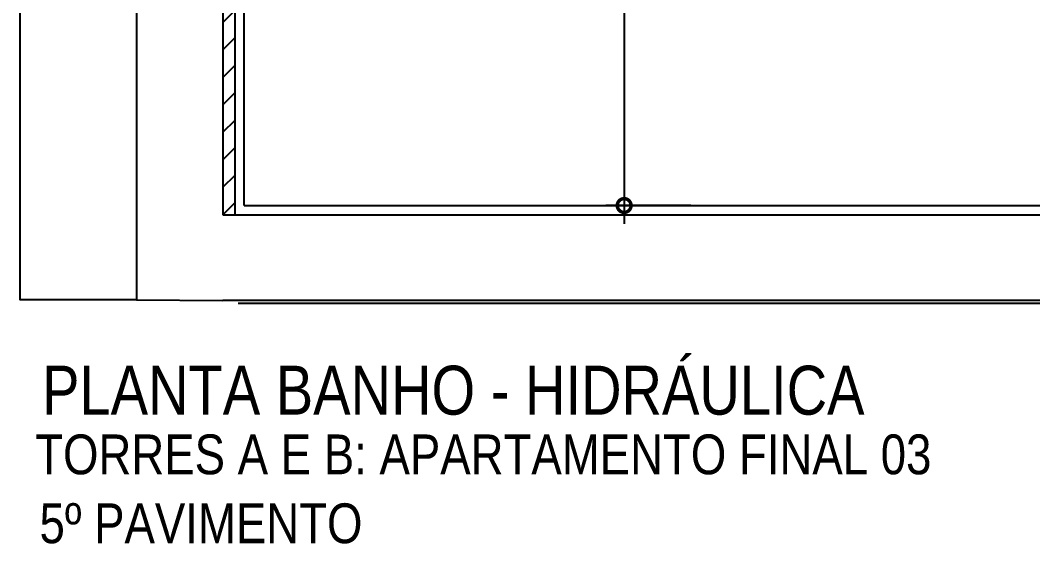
# Model space of a CAD drawing. Header units: metres. Extents: x 3 to 168, y -142 to 28.
# Drawn here: x 70.064 to 71.718, y -80.886 to -80.031 of the extents above; entities that cross this region are included whole.
import ezdxf

# ---------------------------------------------------------------- set-up
doc = ezdxf.new("R2010")
doc.units = ezdxf.units.M
for name, color, linetype in [('ARQ-ALV ACAB', 4, 'Continuous'), ('ARQ-ALV OSSO', 5, 'Continuous'), ('ARQ-DIM', 2, 'Continuous'), ('ARQ-ENCH', 1, 'Continuous'), ('ARQ-TXT', 2, 'Continuous')]:
    doc.layers.add(name, color=color, linetype=linetype)
doc.styles.add('Adesa', font='ARIALN.TTF')
doc.dimstyles.new('ADESA 1-0025', dxfattribs={"dimtxt": 0.05, "dimasz": 0.045, "dimexe": 0.03, "dimexo": 0.04, "dimgap": 0.02, "dimtad": 1, "dimtoh": 1, "dimdec": 0, "dimlfac": 100, "dimzin": 4, "dimtxsty": 'Adesa', "dimblk": 'DOTSMALL', "dimcen": 1, "dimdle": 0.03, "dimclrd": 1, "dimclre": 1, "dimclrt": 256, "dimazin": 1, "dimtm": 1e-09, "dimtfac": 1, "dimtdec": 0, "dimtix": 1, "dimtmove": 2, "dimatfit": 0, "dimldrblk": 'DOTSMALL', "dimfxl": 0.8, "dimtvp": 2, "dimtolj": 1, "dimtzin": 0, "dimarcsym": 0})

# ---------------------------------------------------------------- blocks, each defined once
blk = doc.blocks.new('_DotSmall')
at = {"color": 0, "linetype": 'ByBlock', "const_width": 0.5}
blk.add_lwpolyline([(-0.0625, 0, 1), (0.0625, 0, 1)], format="xyb", close=True, dxfattribs=at)
blk = doc.blocks.new('*D224')
at = {"layer": 'ARQ-DIM', "color": 1, "lineweight": -2, "transparency": 16777216}
for p, q in [((71.0504, -79.3738), (71.0504, -80.3638)), ((71.1595, -79.4038), (71.0204, -79.4038)), ((71.1595, -80.3338), (71.0204, -80.3338))]:
    blk.add_line(p, q, dxfattribs=at)
at = {"layer": 'Defpoints', "color": 0, "transparency": 16777216}
for p in [(71.1995, -79.4038, 0), (71.0504, -80.3338), (71.1995, -80.3338)]:
    blk.add_point(p, dxfattribs=at)
at = {"layer": 'ARQ-DIM', "color": 1, "lineweight": -2, "transparency": 16777216, "xscale": 0.045, "yscale": 0.045, "zscale": 0.045}
for p, rotation in [((71.0504, -79.4038), 90), ((71.0504, -80.3338), 270)]:
    blk.add_blockref('_DotSmall', p, dxfattribs=dict(at, rotation=rotation))
at = {"layer": 'ARQ-DIM', "transparency": 16777216, "insert": (71.0048, -79.6193), "char_height": 0.05, "attachment_point": 5, "rotation": 90, "style": 'Adesa'}
blk.add_mtext('\\A1;93', dxfattribs=at)
blk = doc.blocks.new('AREAS MOLHADAS')
at = {"layer": 'ARQ-ENCH'}
h = blk.add_hatch(dxfattribs=at)
h.set_pattern_fill('ANSI31', color=256, scale=0.01)
h.set_pattern_definition([(45, (64.8645, -81.38876), (-0.02245064, 0.02245064), [])])
h.paths.add_polyline_path([(70.3945, -80.3488), (70.4145, -80.3488), (70.4145, -79.5387), (70.3945, -79.5387)])
at = {"layer": 'ARQ-ALV ACAB'}
for p, q in [((70.4295, -80.3338), (71.9006, -80.3338)), ((71.9006, -80.4938), (70.4195, -80.4938))]:
    blk.add_line(p, q, dxfattribs=at)
at = {"layer": 'ARQ-ALV ACAB', "elevation": 0}
blk.add_lwpolyline([(70.4295, -80.3338), (70.4295, -79.4038)], dxfattribs=at)
at = {"layer": 'ARQ-ALV OSSO'}
blk.add_line((71.8956, -80.4888), (70.3945, -80.4888), dxfattribs=at)
at = {"layer": 'ARQ-ALV OSSO', "elevation": 0}
for points in [[(70.4144, -78.9387), (70.4135, -79.5388), (70.2535, -79.5388), (70.2535, -80.488), (70.0635, -80.488), (70.0635, -78.9382), (70.4144, -78.9387)], [(70.2535, -80.488), (70.3945, -80.4888)]]:
    blk.add_lwpolyline(points, dxfattribs=at)
at = {"layer": 'ARQ-ALV OSSO'}
for points in [[(70.3945, -79.5387), (70.3945, -80.3488)], [(70.3945, -80.3488), (71.8956, -80.3488)]]:
    blk.add_lwpolyline(points, dxfattribs=at)
at = {"layer": 'ARQ-ENCH'}
blk.add_lwpolyline([(70.3945, -80.3488), (70.4145, -80.3488), (70.4145, -79.5387), (70.3945, -79.5387)], close=True, dxfattribs=at)
at = {"layer": 'ARQ-TXT', "ltscale": 0.5, "style": 'Adesa'}
blk.add_text('PLANTA BANHO - HIDRÁULICA', height=0.08, dxfattribs=at).set_placement((70.0992, -80.6755, 0))
at = {"layer": 'ARQ-TXT', "style": 'Adesa'}
for s, p in [('TORRES A E B: APARTAMENTO FINAL 03', (70.0879, -80.7729, 217.9394)), ('5º PAVIMENTO', (70.095, -80.8855, 326.9091))]:
    blk.add_text(s, height=0.065, dxfattribs=at).set_placement(p)
at = {"layer": 'ARQ-DIM'}
dim = blk.add_linear_dim(base=(71.0504, -80.3338), p1=(71.1995, -79.4038, 0), p2=(71.1995, -80.3338), angle=90, dimstyle='ADESA 1-0025', dxfattribs=at)
dim.commit()
dim.dimension.update_dxf_attribs({"geometry": '*D224', "text_midpoint": (71.0048, -79.6193), "dimtype": 128})

msp = doc.modelspace()

# ---------------------------------------------------------------- block references
msp.add_blockref('AREAS MOLHADAS', (0, 0))

doc.saveas('drawing.dxf')
